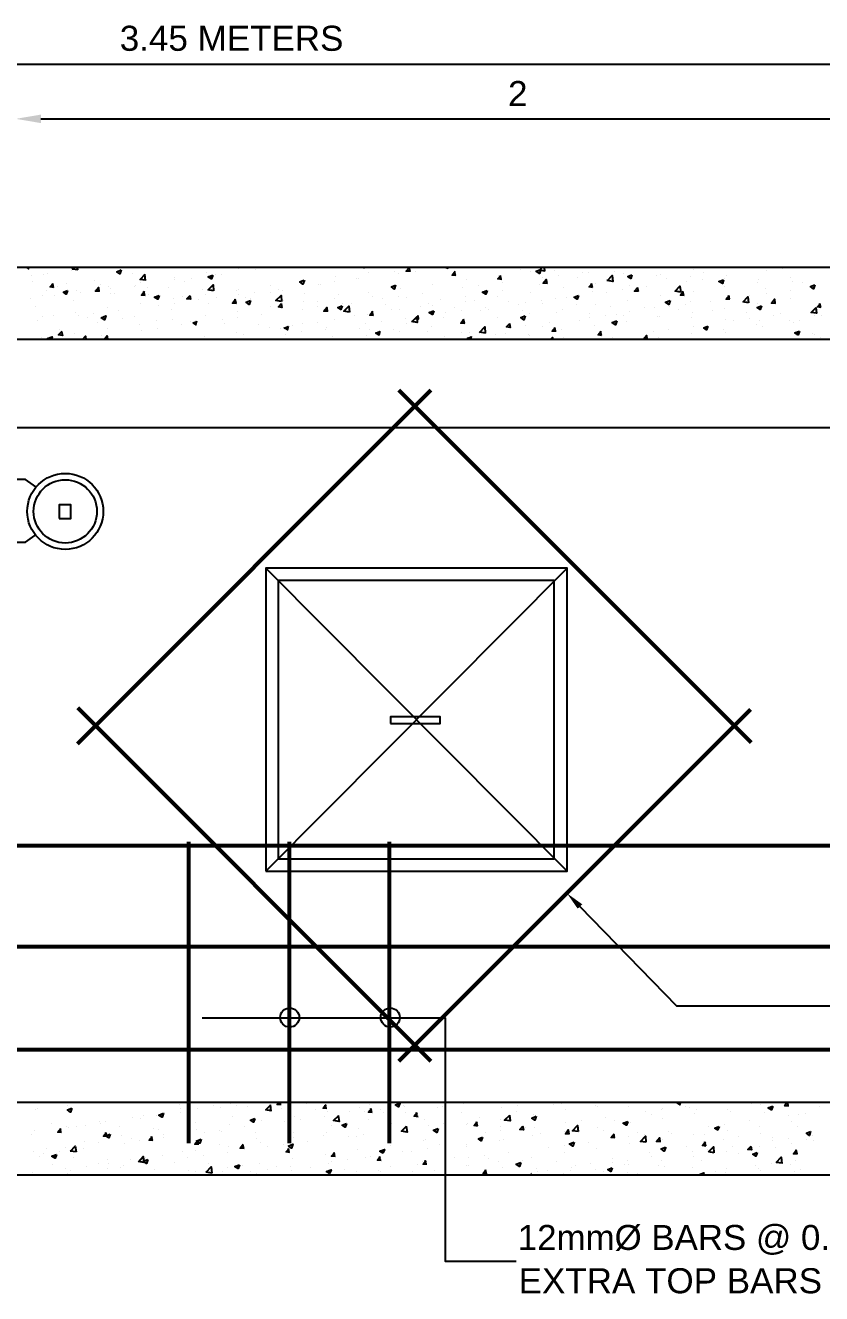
# Model space of a CAD drawing. Header units: millimetres. Extents: x 2391 to 3323, y 1596 to 2537.
# Drawn here: x 3066.9 to 3088.64, y 1704.34 to 1738.94 of the extents above; entities that cross this region are included whole.
import ezdxf

# ---------------------------------------------------------------- set-up
doc = ezdxf.new("R2010")
doc.units = ezdxf.units.MM
for name, color, linetype in [('Concrete slab piping', 201, 'Continuous'), ('Lightning text', 211, 'Continuous'), ('PIPES', 20, 'Continuous'), ('TEXT', 130, 'Continuous')]:
    doc.layers.add(name, color=color, linetype=linetype)
doc.layers.add('HATCHES', color=7, linetype='Continuous', true_color=0xe6ac00)
doc.styles.add('PDF Arial', font='arial.ttf')
doc.styles.add('PDF Swis721 BT', font='swiss.ttf')

msp = doc.modelspace()

# ---------------------------------------------------------------- linework, layer by layer
at = {"layer": 'Concrete slab piping', "lineweight": 25}
msp.add_lwpolyline([(3048.803, 1707.582), (3096.005, 1707.582), (3096.005, 1732.335), (3048.803, 1732.335)], close=True, dxfattribs=at)
at = {"layer": 'HATCHES', "lineweight": 25}
for points in [[(3066.943, 1732.335), (3066.989, 1732.301), (3067, 1732.335)], [(3068.159, 1732.243), (3068.159, 1732.243)], [(3068.182, 1732.289), (3068.228, 1732.335)], [(3068.182, 1732.301), (3068.333, 1732.277)], [(3068.309, 1732.277), (3068.309, 1732.277)], [(3068.333, 1732.266), (3068.321, 1732.335)], [(3072.723, 1732.301), (3072.723, 1732.301)], [(3073.174, 1732.277), (3073.174, 1732.277)], [(3073.267, 1732.312), (3073.267, 1732.312)], [(3076.128, 1732.335), (3076.163, 1732.335)], [(3076.151, 1732.335), (3076.151, 1732.335)], [(3077.17, 1732.335), (3077.17, 1732.335)], [(3077.402, 1732.231), (3077.298, 1732.231), (3077.391, 1732.335)], [(3077.402, 1732.22), (3077.379, 1732.335)], [(3077.541, 1732.231), (3077.541, 1732.231)], [(3078.201, 1732.312), (3078.201, 1732.312)], [(3078.387, 1732.335), (3078.433, 1732.312), (3078.445, 1732.335)], [(3078.653, 1732.115), (3078.549, 1732.127), (3078.63, 1732.231)], [(3079.499, 1732.324), (3079.499, 1732.324)], [(3080.425, 1732.277), (3080.425, 1732.277)], [(3080.703, 1732.231), (3080.703, 1732.231)], [(3080.923, 1732.266), (3081.086, 1732.243)], [(3080.935, 1732.254), (3081.004, 1732.335)], [(3081.086, 1732.231), (3081.074, 1732.335)], [(3081.352, 1732.243), (3081.352, 1732.243)], [(3082.974, 1732.231), (3082.974, 1732.231)], [(3085.151, 1732.266), (3085.151, 1732.266)], [(3087.144, 1732.243), (3087.144, 1732.243)], [(3087.572, 1732.301), (3087.572, 1732.301)], [(3067.07, 1732.104), (3067.07, 1732.104)], [(3067.105, 1731.942), (3067.105, 1731.942)], [(3067.406, 1732.15), (3067.406, 1732.15)], [(3067.499, 1732.162), (3067.499, 1732.162)], [(3067.684, 1731.791), (3067.58, 1731.803), (3067.661, 1731.895)], [(3067.672, 1731.791), (3067.649, 1731.895)], [(3068.031, 1731.907), (3068.031, 1731.907)], [(3068.796, 1731.988), (3068.796, 1731.988)], [(3069.815, 1732.162), (3069.815, 1732.162)], [(3070.186, 1731.988), (3070.035, 1732.011), (3070.174, 1732.15)], [(3070.058, 1731.93), (3070.058, 1731.93)], [(3070.186, 1731.976), (3070.163, 1732.15)], [(3070.962, 1732.069), (3070.962, 1732.069)], [(3070.985, 1731.999), (3070.985, 1731.999)], [(3071.24, 1731.965), (3071.24, 1731.965)], [(3071.425, 1732.046), (3071.425, 1732.046)], [(3071.854, 1732.185), (3071.854, 1732.185)], [(3072.085, 1732.138), (3072.085, 1732.138)], [(3072.248, 1732.138), (3072.248, 1732.138)], [(3074.518, 1731.988), (3074.472, 1731.884), (3074.39, 1731.942), (3074.506, 1731.988)], [(3074.495, 1731.976), (3074.495, 1731.976)], [(3074.912, 1731.884), (3074.912, 1731.884)], [(3075.352, 1731.942), (3075.352, 1731.942)], [(3075.375, 1732.081), (3075.375, 1732.081)], [(3075.954, 1732.046), (3075.954, 1732.046)], [(3076.001, 1732.034), (3076.001, 1732.034)], [(3076.279, 1732.208), (3076.279, 1732.208)], [(3076.974, 1732.22), (3076.974, 1732.22)], [(3077.101, 1732.173), (3077.101, 1732.173)], [(3078.641, 1732.115), (3078.618, 1732.22)], [(3078.931, 1731.999), (3078.931, 1731.999)], [(3079.904, 1732.011), (3079.8, 1732.023), (3079.881, 1732.115)], [(3079.823, 1732.115), (3079.823, 1732.115)], [(3079.892, 1732.011), (3079.869, 1732.115)], [(3079.927, 1731.918), (3079.927, 1731.918)], [(3080.947, 1731.884), (3080.947, 1731.884)], [(3081.028, 1732.069), (3081.028, 1732.069)], [(3081.143, 1731.895), (3081.039, 1731.907), (3081.12, 1732.011), (3081.132, 1731.895)], [(3081.456, 1732.127), (3081.456, 1732.127)], [(3081.966, 1732.057), (3081.966, 1732.057)], [(3082.116, 1732.208), (3082.116, 1732.208)], [(3082.279, 1732.208), (3082.279, 1732.208)], [(3082.394, 1731.791), (3082.29, 1731.803), (3082.371, 1731.895)], [(3082.383, 1731.791), (3082.36, 1731.895)], [(3082.476, 1731.907), (3082.476, 1731.907)], [(3082.788, 1731.976), (3082.916, 1732.115), (3082.939, 1731.953), (3082.777, 1731.976)], [(3083.217, 1732.162), (3083.217, 1732.162)], [(3083.356, 1732.023), (3083.356, 1732.023)], [(3084.143, 1732.127), (3084.143, 1732.127)], [(3084.248, 1732.15), (3084.248, 1732.15)], [(3084.41, 1732.023), (3084.41, 1732.023)], [(3084.954, 1731.953), (3084.954, 1731.953)], [(3085.07, 1732.081), (3085.07, 1732.081)], [(3085.383, 1732.011), (3085.383, 1732.011)], [(3085.418, 1732.196), (3085.418, 1732.196)], [(3085.997, 1732.046), (3085.997, 1732.046)], [(3086.043, 1732.104), (3086.043, 1732.104)], [(3086.9, 1731.93), (3086.9, 1731.93)], [(3086.923, 1732.011), (3086.923, 1732.011)], [(3087.792, 1732.057), (3087.792, 1732.057)], [(3087.85, 1731.965), (3087.85, 1731.965)], [(3088.105, 1731.93), (3088.105, 1731.93)], [(3067.383, 1731.571), (3067.383, 1731.571)], [(3067.475, 1731.71), (3067.475, 1731.71)], [(3067.707, 1731.559), (3067.707, 1731.559)], [(3067.788, 1731.814), (3067.788, 1731.814)], [(3068.286, 1731.698), (3068.286, 1731.698)], [(3068.402, 1731.664), (3068.402, 1731.664)], [(3068.796, 1731.71), (3068.796, 1731.71)], [(3068.923, 1731.687), (3068.819, 1731.687), (3068.9, 1731.791), (3068.912, 1731.675)], [(3068.958, 1731.86), (3068.958, 1731.86)], [(3069.178, 1731.826), (3069.178, 1731.826)], [(3069.213, 1731.617), (3069.213, 1731.617)], [(3069.236, 1731.768), (3069.236, 1731.768)], [(3069.329, 1731.629), (3069.329, 1731.629)], [(3069.885, 1731.826), (3069.885, 1731.826)], [(3069.896, 1731.849), (3069.896, 1731.849)], [(3070.174, 1731.571), (3070.07, 1731.582), (3070.151, 1731.687)], [(3070.163, 1731.571), (3070.139, 1731.675)], [(3070.232, 1731.791), (3070.232, 1731.791)], [(3070.255, 1731.594), (3070.255, 1731.594)], [(3070.811, 1731.779), (3070.811, 1731.779)], [(3071.182, 1731.548), (3071.182, 1731.548)], [(3071.39, 1731.571), (3071.414, 1731.467), (3071.309, 1731.478), (3071.402, 1731.571)], [(3071.75, 1731.745), (3071.75, 1731.745)], [(3071.831, 1731.606), (3071.831, 1731.606)], [(3072.676, 1731.71), (3072.676, 1731.71)], [(3072.711, 1731.721), (3072.711, 1731.721)], [(3072.723, 1731.594), (3072.723, 1731.594)], [(3073.163, 1731.652), (3073.163, 1731.652)], [(3073.603, 1731.849), (3073.603, 1731.849)], [(3073.603, 1731.664), (3073.603, 1731.664)], [(3073.811, 1731.745), (3073.811, 1731.745)], [(3073.927, 1731.698), (3073.927, 1731.698)], [(3074.529, 1731.629), (3074.529, 1731.629)], [(3074.946, 1731.872), (3074.946, 1731.872)], [(3075.456, 1731.594), (3075.456, 1731.594)], [(3076.255, 1731.64), (3076.255, 1731.64)], [(3076.383, 1731.548), (3076.383, 1731.548)], [(3077.078, 1731.548), (3077.078, 1731.548)], [(3077.147, 1731.756), (3077.147, 1731.756)], [(3077.738, 1731.629), (3077.738, 1731.629)], [(3078.028, 1731.872), (3078.028, 1731.872)], [(3078.838, 1731.779), (3078.838, 1731.779)], [(3078.919, 1731.536), (3078.919, 1731.536)], [(3079.267, 1731.837), (3079.267, 1731.837)], [(3079.8, 1731.548), (3079.8, 1731.548)], [(3079.939, 1731.71), (3079.939, 1731.71)], [(3080.68, 1731.652), (3080.68, 1731.652)], [(3081.584, 1731.779), (3081.584, 1731.779)], [(3082.383, 1731.675), (3082.383, 1731.675)], [(3082.765, 1731.664), (3082.765, 1731.664)], [(3083.194, 1731.721), (3083.194, 1731.721)], [(3083.391, 1731.849), (3083.391, 1731.849)], [(3083.634, 1731.687), (3083.53, 1731.687), (3083.622, 1731.791)], [(3083.634, 1731.675), (3083.611, 1731.791)], [(3083.854, 1731.814), (3083.854, 1731.814)], [(3084.236, 1731.571), (3084.236, 1731.571)], [(3084.885, 1731.571), (3084.781, 1731.582), (3084.862, 1731.687)], [(3084.873, 1731.571), (3084.85, 1731.675)], [(3085.128, 1731.687), (3085.128, 1731.687)], [(3085.997, 1731.803), (3085.997, 1731.803)], [(3086.136, 1731.467), (3086.032, 1731.467), (3086.113, 1731.571)], [(3086.078, 1731.582), (3086.078, 1731.582)], [(3086.124, 1731.467), (3086.101, 1731.571)], [(3086.68, 1731.559), (3086.68, 1731.559)], [(3087.097, 1731.756), (3087.097, 1731.756)], [(3087.12, 1731.617), (3087.12, 1731.617)], [(3087.781, 1731.698), (3087.781, 1731.698)], [(3067.047, 1731.478), (3067.047, 1731.478)], [(3067.186, 1731.27), (3067.186, 1731.27)], [(3068.205, 1731.443), (3068.205, 1731.443)], [(3069.155, 1731.247), (3069.155, 1731.247)], [(3070.035, 1731.351), (3070.035, 1731.351)], [(3070.533, 1731.304), (3070.533, 1731.304)], [(3070.939, 1731.49), (3070.939, 1731.49)], [(3070.962, 1731.362), (3070.962, 1731.362)], [(3071.622, 1731.455), (3071.622, 1731.455)], [(3071.9, 1731.351), (3071.9, 1731.351)], [(3072.109, 1731.513), (3072.109, 1731.513)], [(3072.665, 1731.351), (3072.56, 1731.362), (3072.641, 1731.467)], [(3072.653, 1731.351), (3072.63, 1731.467)], [(3072.919, 1731.525), (3072.919, 1731.525)], [(3073.035, 1731.478), (3073.035, 1731.478)], [(3073.591, 1731.27), (3073.591, 1731.27)], [(3073.881, 1731.351), (3073.904, 1731.247), (3073.811, 1731.258), (3073.892, 1731.351)], [(3073.962, 1731.432), (3073.962, 1731.432)], [(3074.46, 1731.2), (3074.46, 1731.2)], [(3074.483, 1731.397), (3074.483, 1731.397)], [(3074.889, 1731.397), (3074.889, 1731.397)], [(3074.889, 1731.258), (3074.889, 1731.258)], [(3075.155, 1731.142), (3075.051, 1731.142), (3075.132, 1731.247), (3075.143, 1731.131)], [(3075.352, 1731.501), (3075.352, 1731.501)], [(3075.549, 1731.339), (3075.549, 1731.339)], [(3075.815, 1731.351), (3075.815, 1731.351)], [(3076.649, 1731.49), (3076.649, 1731.49)], [(3076.742, 1731.316), (3076.742, 1731.316)], [(3077.309, 1731.513), (3077.309, 1731.513)], [(3077.68, 1731.281), (3077.68, 1731.281)], [(3077.912, 1731.362), (3077.912, 1731.362)], [(3078.004, 1731.293), (3078.004, 1731.293)], [(3078.236, 1731.467), (3078.236, 1731.467)], [(3078.607, 1731.235), (3078.607, 1731.235)], [(3078.908, 1731.42), (3078.908, 1731.42)], [(3079.163, 1731.432), (3079.163, 1731.432)], [(3079.475, 1731.235), (3079.475, 1731.235)], [(3079.533, 1731.2), (3079.533, 1731.2)], [(3080.089, 1731.397), (3080.089, 1731.397)], [(3080.356, 1731.328), (3080.356, 1731.328)], [(3080.564, 1731.386), (3080.564, 1731.386)], [(3081.004, 1731.432), (3081.004, 1731.432)], [(3081.016, 1731.351), (3081.016, 1731.351)], [(3081.364, 1731.501), (3081.364, 1731.501)], [(3081.56, 1731.2), (3081.56, 1731.2)], [(3081.665, 1731.525), (3081.665, 1731.525)], [(3081.943, 1731.316), (3081.943, 1731.316)], [(3082.452, 1731.328), (3082.452, 1731.328)], [(3082.869, 1731.27), (3082.869, 1731.27)], [(3083.333, 1731.443), (3083.333, 1731.443)], [(3083.796, 1731.235), (3083.796, 1731.235)], [(3084.062, 1731.235), (3084.062, 1731.235)], [(3084.491, 1731.27), (3084.491, 1731.27)], [(3084.723, 1731.2), (3084.723, 1731.2)], [(3084.931, 1731.328), (3084.931, 1731.328)], [(3085.07, 1731.409), (3085.07, 1731.409)], [(3085.591, 1731.42), (3085.591, 1731.42)], [(3085.985, 1731.223), (3085.985, 1731.223)], [(3086.889, 1731.351), (3086.889, 1731.351)], [(3087.375, 1731.351), (3087.271, 1731.362), (3087.352, 1731.467), (3087.364, 1731.351)], [(3087.781, 1731.478), (3087.781, 1731.478)], [(3088.476, 1731.247), (3088.499, 1731.084), (3088.348, 1731.108), (3088.487, 1731.247)], [(3088.626, 1731.247), (3088.522, 1731.258), (3088.603, 1731.351)], [(3088.615, 1731.247), (3088.591, 1731.351)], [(3067.244, 1730.876), (3067.244, 1730.876)], [(3067.36, 1730.992), (3067.36, 1730.992)], [(3067.684, 1731.015), (3067.684, 1731.015)], [(3068.263, 1731.119), (3068.263, 1731.119)], [(3068.344, 1731.015), (3068.344, 1731.015)], [(3068.611, 1730.98), (3068.611, 1730.98)], [(3068.773, 1731.073), (3068.773, 1731.073)], [(3068.97, 1730.957), (3069.097, 1731.015), (3069.062, 1730.911), (3068.97, 1730.969)], [(3069.433, 1731.165), (3069.433, 1731.165)], [(3069.549, 1730.945), (3069.549, 1730.945)], [(3069.873, 1731.003), (3069.873, 1731.003)], [(3070.475, 1730.899), (3070.475, 1730.899)], [(3070.892, 1731.177), (3070.892, 1731.177)], [(3070.916, 1730.911), (3070.916, 1730.911)], [(3071.402, 1730.864), (3071.402, 1730.864)], [(3071.472, 1730.83), (3071.553, 1730.772), (3071.587, 1730.876)], [(3071.472, 1730.818), (3071.587, 1730.864)], [(3071.807, 1731.026), (3071.807, 1731.026)], [(3072.271, 1730.911), (3072.271, 1730.911)], [(3072.688, 1731.142), (3072.688, 1731.142)], [(3072.699, 1730.969), (3072.699, 1730.969)], [(3073.36, 1731.061), (3073.36, 1731.061)], [(3075.34, 1730.922), (3075.34, 1730.922)], [(3075.885, 1731.015), (3075.885, 1731.015)], [(3076.232, 1731.061), (3076.232, 1731.061)], [(3076.406, 1731.026), (3076.302, 1731.038), (3076.383, 1731.142)], [(3076.394, 1731.026), (3076.371, 1731.131)], [(3076.626, 1730.864), (3076.626, 1730.864)], [(3076.892, 1731.189), (3076.892, 1731.189)], [(3077.124, 1731.177), (3077.124, 1731.177)], [(3077.286, 1730.945), (3077.286, 1730.945)], [(3077.448, 1730.853), (3077.587, 1730.992), (3077.599, 1730.83), (3077.448, 1730.864)], [(3077.645, 1730.922), (3077.541, 1730.934), (3077.634, 1731.026)], [(3077.634, 1730.922), (3077.622, 1731.026)], [(3078.329, 1730.98), (3078.329, 1730.98)], [(3078.375, 1731.096), (3078.375, 1731.096)], [(3078.896, 1730.806), (3078.792, 1730.818), (3078.873, 1730.922)], [(3078.815, 1731.154), (3078.815, 1731.154)], [(3078.885, 1730.806), (3078.862, 1730.922)], [(3079.336, 1731.154), (3079.336, 1731.154)], [(3079.777, 1730.969), (3079.777, 1730.969)], [(3080.46, 1731.154), (3080.46, 1731.154)], [(3080.657, 1731.073), (3080.657, 1731.073)], [(3081.387, 1731.119), (3081.387, 1731.119)], [(3082.035, 1730.887), (3082.035, 1730.887)], [(3082.302, 1730.98), (3082.302, 1730.98)], [(3082.313, 1731.084), (3082.313, 1731.084)], [(3082.742, 1731.038), (3082.742, 1731.038)], [(3083.043, 1731.061), (3083.043, 1731.061)], [(3083.24, 1731.038), (3083.24, 1731.038)], [(3083.309, 1730.864), (3083.309, 1730.864)], [(3083.391, 1731.131), (3083.391, 1731.131)], [(3084.167, 1731.003), (3084.167, 1731.003)], [(3084.213, 1730.992), (3084.213, 1730.992)], [(3085.093, 1730.969), (3085.093, 1730.969)], [(3085.105, 1731.119), (3085.105, 1731.119)], [(3085.661, 1731.154), (3085.661, 1731.154)], [(3086.02, 1730.922), (3086.02, 1730.922)], [(3086.228, 1730.876), (3086.228, 1730.876)], [(3086.588, 1731.119), (3086.588, 1731.119)], [(3086.657, 1730.934), (3086.657, 1730.934)], [(3086.947, 1730.887), (3086.947, 1730.887)], [(3087.317, 1731.015), (3087.317, 1731.015)], [(3087.514, 1731.084), (3087.514, 1731.084)], [(3087.757, 1730.899), (3087.757, 1730.899)], [(3088.035, 1730.899), (3088.035, 1730.899)], [(3088.418, 1731.165), (3088.418, 1731.165)], [(3088.441, 1731.038), (3088.441, 1731.038)], [(3088.626, 1731.015), (3088.626, 1731.015)], [(3067.892, 1730.586), (3067.916, 1730.482), (3067.811, 1730.494), (3067.904, 1730.598)], [(3067.846, 1730.656), (3067.846, 1730.656)], [(3068.24, 1730.54), (3068.24, 1730.54)], [(3068.865, 1730.83), (3068.865, 1730.83)], [(3069.132, 1730.667), (3069.132, 1730.667)], [(3070.012, 1730.772), (3070.012, 1730.772)], [(3070.07, 1730.621), (3070.07, 1730.621)], [(3070.51, 1730.679), (3070.51, 1730.679)], [(3071.17, 1730.772), (3071.17, 1730.772)], [(3072.329, 1730.818), (3072.329, 1730.818)], [(3072.665, 1730.563), (3072.665, 1730.563)], [(3073.255, 1730.783), (3073.255, 1730.783)], [(3073.568, 1730.691), (3073.568, 1730.691)], [(3073.858, 1730.667), (3073.858, 1730.667)], [(3073.962, 1730.679), (3074.089, 1730.725)], [(3073.973, 1730.691), (3074.055, 1730.633), (3074.089, 1730.737)], [(3073.997, 1730.517), (3073.997, 1730.517)], [(3074.182, 1730.748), (3074.182, 1730.748)], [(3074.437, 1730.575), (3074.437, 1730.575)], [(3074.46, 1730.818), (3074.46, 1730.818)], [(3074.877, 1730.841), (3074.877, 1730.841)], [(3075.097, 1730.656), (3075.097, 1730.656)], [(3075.109, 1730.702), (3075.109, 1730.702)], [(3076.035, 1730.667), (3076.035, 1730.667)], [(3076.186, 1730.806), (3076.186, 1730.806)], [(3076.302, 1730.633), (3076.302, 1730.633)], [(3076.464, 1730.552), (3076.557, 1730.494), (3076.591, 1730.598)], [(3076.464, 1730.54), (3076.591, 1730.586)], [(3076.962, 1730.633), (3076.962, 1730.633)], [(3077.113, 1730.598), (3077.113, 1730.598)], [(3077.309, 1730.806), (3077.309, 1730.806)], [(3077.889, 1730.586), (3077.889, 1730.586)], [(3077.981, 1730.714), (3077.981, 1730.714)], [(3078.815, 1730.552), (3078.815, 1730.552)], [(3078.885, 1730.841), (3078.885, 1730.841)], [(3079.012, 1730.552), (3079.012, 1730.552)], [(3079.302, 1730.563), (3079.441, 1730.714), (3079.452, 1730.54)], [(3079.302, 1730.575), (3079.464, 1730.552)], [(3079.742, 1730.505), (3079.742, 1730.505)], [(3080.008, 1730.54), (3080.008, 1730.54)], [(3080.113, 1730.806), (3080.136, 1730.702), (3080.031, 1730.714), (3080.124, 1730.806)], [(3080.113, 1730.691), (3080.113, 1730.691)], [(3080.553, 1730.748), (3080.553, 1730.748)], [(3081.016, 1730.714), (3081.016, 1730.714)], [(3081.201, 1730.841), (3081.201, 1730.841)], [(3081.387, 1730.598), (3081.282, 1730.598), (3081.364, 1730.702)], [(3081.375, 1730.586), (3081.352, 1730.702)], [(3081.537, 1730.633), (3081.537, 1730.633)], [(3082.429, 1730.748), (3082.429, 1730.748)], [(3082.638, 1730.482), (3082.533, 1730.494), (3082.615, 1730.598)], [(3082.626, 1730.482), (3082.603, 1730.586)], [(3084.039, 1730.586), (3084.039, 1730.586)], [(3084.468, 1730.644), (3084.468, 1730.644)], [(3085.082, 1730.54), (3085.082, 1730.54)], [(3085.128, 1730.725), (3085.128, 1730.725)], [(3085.962, 1730.644), (3085.962, 1730.644)], [(3086.008, 1730.552), (3086.008, 1730.552)], [(3086.866, 1730.772), (3086.866, 1730.772)], [(3087.028, 1730.725), (3087.028, 1730.725)], [(3087.873, 1730.841), (3087.873, 1730.841)], [(3088.394, 1730.54), (3088.394, 1730.54)], [(3088.452, 1730.517), (3088.452, 1730.517)], [(3067.336, 1730.413), (3067.336, 1730.413)], [(3067.58, 1730.366), (3067.51, 1730.401), (3067.638, 1730.447), (3067.603, 1730.366)], [(3068.321, 1730.389), (3068.321, 1730.389)], [(3068.46, 1730.366), (3068.541, 1730.459), (3068.553, 1730.366)], [(3068.981, 1730.482), (3068.981, 1730.482)], [(3069.166, 1730.378), (3069.062, 1730.389), (3069.143, 1730.482)], [(3069.155, 1730.378), (3069.132, 1730.482)], [(3070.383, 1730.378), (3070.383, 1730.366), (3070.394, 1730.378)], [(3071.784, 1730.447), (3071.784, 1730.447)], [(3072.85, 1730.494), (3072.85, 1730.494)], [(3072.896, 1730.366), (3072.896, 1730.366)], [(3075.282, 1730.459), (3075.282, 1730.459)], [(3076.221, 1730.482), (3076.221, 1730.482)], [(3077.923, 1730.401), (3077.923, 1730.401)], [(3078.352, 1730.459), (3078.352, 1730.459)], [(3078.966, 1730.401), (3079.082, 1730.447)], [(3078.966, 1730.413), (3079.024, 1730.366)], [(3078.989, 1730.366), (3078.989, 1730.366)], [(3079.058, 1730.366), (3079.082, 1730.459)], [(3079.753, 1730.389), (3079.753, 1730.389)], [(3080.634, 1730.494), (3080.634, 1730.494)], [(3080.669, 1730.47), (3080.669, 1730.47)], [(3081.236, 1730.366), (3081.294, 1730.424), (3081.294, 1730.366)], [(3081.595, 1730.436), (3081.595, 1730.436)], [(3082.533, 1730.389), (3082.533, 1730.389)], [(3082.939, 1730.436), (3082.939, 1730.436)], [(3083.877, 1730.378), (3083.773, 1730.378), (3083.854, 1730.482), (3083.865, 1730.378)], [(3084.19, 1730.413), (3084.19, 1730.413)], [(3085.001, 1730.378), (3085.001, 1730.378)], [(3085.093, 1730.378), (3085.093, 1730.366), (3085.105, 1730.378)], [(3087.954, 1730.482), (3087.954, 1730.482)], [(3088.615, 1730.436), (3088.615, 1730.436)], [(3068.043, 1709.482), (3068.043, 1709.482)], [(3068.321, 1709.54), (3068.321, 1709.54)], [(3070.174, 1709.551), (3070.174, 1709.551)], [(3071.101, 1709.505), (3071.101, 1709.505)], [(3071.599, 1709.401), (3071.599, 1709.401)], [(3072.039, 1709.47), (3072.039, 1709.47)], [(3072.236, 1709.424), (3072.236, 1709.424)], [(3072.491, 1709.517), (3072.491, 1709.517)], [(3072.676, 1709.482), (3072.676, 1709.482)], [(3072.966, 1709.436), (3072.966, 1709.436)], [(3073.614, 1709.331), (3073.464, 1709.354), (3073.603, 1709.493)], [(3073.614, 1709.32), (3073.591, 1709.493)], [(3073.881, 1709.505), (3073.777, 1709.505), (3073.823, 1709.563)], [(3073.858, 1709.493), (3073.858, 1709.563)], [(3074.576, 1709.528), (3074.576, 1709.528)], [(3075.132, 1709.389), (3075.028, 1709.401), (3075.109, 1709.505)], [(3075.109, 1709.389), (3075.085, 1709.493)], [(3075.375, 1709.551), (3075.375, 1709.551)], [(3076.024, 1709.424), (3076.024, 1709.424)], [(3076.302, 1709.505), (3076.302, 1709.505)], [(3076.927, 1709.551), (3076.927, 1709.551)], [(3077.228, 1709.47), (3077.228, 1709.47)], [(3077.252, 1709.459), (3077.252, 1709.459)], [(3078.155, 1709.424), (3078.155, 1709.424)], [(3078.282, 1709.447), (3078.282, 1709.447)], [(3078.873, 1709.528), (3078.873, 1709.528)], [(3079.904, 1709.412), (3079.904, 1709.412)], [(3080.344, 1709.47), (3080.344, 1709.47)], [(3080.599, 1709.551), (3080.599, 1709.551)], [(3080.993, 1709.563), (3080.993, 1709.563)], [(3081.317, 1709.493), (3081.317, 1709.493)], [(3081.526, 1709.517), (3081.526, 1709.517)], [(3082.452, 1709.482), (3082.452, 1709.482)], [(3082.522, 1709.459), (3082.522, 1709.459)], [(3083.379, 1709.436), (3083.379, 1709.436)], [(3084.306, 1709.401), (3084.306, 1709.401)], [(3084.676, 1709.551), (3084.699, 1709.563)], [(3084.688, 1709.551), (3084.769, 1709.493), (3084.792, 1709.563)], [(3084.92, 1709.447), (3084.92, 1709.447)], [(3085.024, 1709.412), (3085.024, 1709.412)], [(3085.8, 1709.551), (3085.8, 1709.551)], [(3086.727, 1709.517), (3086.727, 1709.517)], [(3086.97, 1709.493), (3086.97, 1709.493)], [(3087.734, 1709.459), (3087.63, 1709.47), (3087.699, 1709.563)], [(3087.653, 1709.47), (3087.653, 1709.47)], [(3087.723, 1709.459), (3087.711, 1709.563)], [(3088.58, 1709.436), (3088.58, 1709.436)], [(3067.174, 1709.378), (3067.174, 1709.378)], [(3067.221, 1709.389), (3067.221, 1709.389)], [(3069.815, 1709.158), (3069.815, 1709.158)], [(3070.047, 1709.134), (3070.047, 1709.134)], [(3070.116, 1709.215), (3070.116, 1709.215)], [(3070.487, 1709.192), (3070.487, 1709.192)], [(3070.695, 1709.273), (3070.695, 1709.273)], [(3071.124, 1709.389), (3071.124, 1709.389)], [(3071.147, 1709.285), (3071.147, 1709.285)], [(3072.549, 1709.181), (3072.549, 1709.181)], [(3073.348, 1709.053), (3073.348, 1709.053)], [(3073.568, 1709.354), (3073.568, 1709.354)], [(3073.892, 1709.389), (3073.892, 1709.389)], [(3074.251, 1709.181), (3074.251, 1709.181)], [(3074.414, 1709.088), (3074.414, 1709.088)], [(3074.819, 1709.354), (3074.819, 1709.354)], [(3075.062, 1709.169), (3075.062, 1709.169)], [(3075.143, 1709.308), (3075.143, 1709.308)], [(3075.445, 1709.204), (3075.468, 1709.042), (3075.317, 1709.065), (3075.456, 1709.204)], [(3075.746, 1709.308), (3075.746, 1709.308)], [(3076.163, 1709.32), (3076.163, 1709.32)], [(3076.255, 1709.1), (3076.255, 1709.1)], [(3076.371, 1709.285), (3076.267, 1709.297), (3076.348, 1709.389)], [(3076.36, 1709.285), (3076.336, 1709.389)], [(3076.603, 1709.378), (3076.603, 1709.378)], [(3076.672, 1709.273), (3076.672, 1709.273)], [(3077.275, 1709.273), (3077.275, 1709.273)], [(3077.622, 1709.169), (3077.518, 1709.181), (3077.599, 1709.285)], [(3077.599, 1709.169), (3077.576, 1709.285)], [(3077.599, 1709.239), (3077.599, 1709.239)], [(3077.796, 1709.088), (3077.796, 1709.088)], [(3078.804, 1709.273), (3078.804, 1709.273)], [(3079.29, 1709.146), (3079.29, 1709.146)], [(3079.858, 1709.1), (3079.858, 1709.1)], [(3080.113, 1709.215), (3080.136, 1709.053), (3079.985, 1709.076), (3080.124, 1709.215)], [(3080.298, 1709.32), (3080.298, 1709.32)], [(3080.761, 1709.227), (3080.761, 1709.227)], [(3081.653, 1709.354), (3081.653, 1709.354)], [(3082.07, 1709.076), (3082.07, 1709.076)], [(3082.73, 1709.158), (3082.73, 1709.158)], [(3082.997, 1709.065), (3082.997, 1709.065)], [(3083.831, 1709.308), (3083.831, 1709.308)], [(3084.004, 1709.239), (3084.004, 1709.239)], [(3084.259, 1709.366), (3084.259, 1709.366)], [(3084.306, 1709.134), (3084.306, 1709.134)], [(3085.174, 1709.25), (3085.174, 1709.25)], [(3085.232, 1709.354), (3085.232, 1709.354)], [(3086.078, 1709.378), (3086.078, 1709.378)], [(3086.159, 1709.32), (3086.159, 1709.32)], [(3086.657, 1709.053), (3086.657, 1709.053)], [(3087.086, 1709.285), (3087.086, 1709.285)], [(3087.746, 1709.192), (3087.746, 1709.192)], [(3088.012, 1709.239), (3088.012, 1709.239)], [(3088.186, 1709.25), (3088.186, 1709.25)], [(3067.151, 1708.798), (3067.151, 1708.798)], [(3067.614, 1708.972), (3067.614, 1708.972)], [(3067.892, 1708.741), (3067.788, 1708.752), (3067.869, 1708.845)], [(3067.869, 1708.741), (3067.858, 1708.845)], [(3067.858, 1708.845), (3067.858, 1708.845)], [(3068.02, 1708.903), (3068.02, 1708.903)], [(3068.089, 1708.868), (3068.089, 1708.868)], [(3068.298, 1708.903), (3068.298, 1708.903)], [(3068.541, 1708.937), (3068.541, 1708.937)], [(3068.923, 1709.03), (3068.923, 1709.03)], [(3068.958, 1708.995), (3068.958, 1708.995)], [(3069.132, 1708.625), (3069.039, 1708.636), (3069.12, 1708.741)], [(3069.097, 1709.042), (3069.097, 1709.042)], [(3069.12, 1708.625), (3069.097, 1708.741)], [(3069.468, 1708.903), (3069.468, 1708.903)], [(3070.394, 1708.856), (3070.394, 1708.856)], [(3070.533, 1708.833), (3070.533, 1708.833)], [(3071.321, 1708.822), (3071.321, 1708.822)], [(3071.541, 1709.007), (3071.541, 1709.007)], [(3071.576, 1708.822), (3071.576, 1708.822)], [(3071.784, 1708.741), (3071.784, 1708.741)], [(3072.213, 1708.798), (3072.213, 1708.798)], [(3072.248, 1708.775), (3072.248, 1708.775)], [(3072.468, 1708.949), (3072.468, 1708.949)], [(3072.873, 1708.891), (3072.873, 1708.891)], [(3073.174, 1708.741), (3073.174, 1708.741)], [(3073.973, 1709.03), (3073.973, 1709.03)], [(3074.101, 1708.706), (3074.101, 1708.706)], [(3074.228, 1708.752), (3074.228, 1708.752)], [(3075.12, 1708.729), (3075.12, 1708.729)], [(3075.248, 1708.926), (3075.248, 1708.926)], [(3076.001, 1708.845), (3076.001, 1708.845)], [(3076.8, 1708.775), (3076.8, 1708.775)], [(3076.904, 1708.972), (3076.904, 1708.972)], [(3077.298, 1708.914), (3077.321, 1708.752), (3077.17, 1708.775), (3077.309, 1708.914)], [(3077.9, 1708.926), (3077.9, 1708.926)], [(3078.329, 1708.984), (3078.329, 1708.984)], [(3078.954, 1708.949), (3078.954, 1708.949)], [(3078.977, 1708.984), (3078.977, 1708.984)], [(3079.255, 1708.914), (3079.151, 1708.926), (3079.232, 1709.03)], [(3079.244, 1708.914), (3079.221, 1709.03)], [(3079.452, 1708.729), (3079.452, 1708.729)], [(3079.881, 1708.903), (3079.881, 1708.903)], [(3079.881, 1708.787), (3079.881, 1708.787)], [(3080.472, 1708.914), (3080.495, 1708.81), (3080.402, 1708.822), (3080.483, 1708.914)], [(3080.541, 1708.868), (3080.541, 1708.868)], [(3080.808, 1708.868), (3080.808, 1708.868)], [(3080.97, 1708.717), (3080.97, 1708.717)], [(3081.63, 1708.775), (3081.63, 1708.775)], [(3081.642, 1709.019), (3081.642, 1709.019)], [(3081.746, 1708.706), (3081.642, 1708.706), (3081.723, 1708.81), (3081.734, 1708.694)], [(3081.734, 1708.822), (3081.734, 1708.822)], [(3081.977, 1708.891), (3081.977, 1708.891)], [(3082.51, 1708.88), (3082.51, 1708.88)], [(3082.672, 1708.787), (3082.672, 1708.787)], [(3082.997, 1708.59), (3082.892, 1708.602), (3082.974, 1708.706)], [(3083.414, 1709.007), (3083.414, 1709.007)], [(3083.599, 1708.752), (3083.599, 1708.752)], [(3084.468, 1708.764), (3084.468, 1708.764)], [(3084.526, 1708.706), (3084.526, 1708.706)], [(3085.557, 1708.903), (3085.557, 1708.903)], [(3085.811, 1708.798), (3085.719, 1708.856), (3085.835, 1708.903)], [(3085.8, 1708.798), (3085.846, 1708.903)], [(3085.997, 1708.961), (3085.997, 1708.961)], [(3086.055, 1708.798), (3086.055, 1708.798)], [(3086.947, 1708.914), (3086.947, 1708.914)], [(3086.97, 1708.717), (3086.97, 1708.717)], [(3087.827, 1709.03), (3087.827, 1709.03)], [(3087.989, 1708.891), (3087.989, 1708.891)], [(3067.07, 1708.694), (3067.07, 1708.694)], [(3068.136, 1708.231), (3068.263, 1708.37), (3068.286, 1708.208)], [(3068.506, 1708.486), (3068.506, 1708.486)], [(3068.912, 1708.463), (3068.912, 1708.463)], [(3069.514, 1708.659), (3069.514, 1708.659)], [(3069.595, 1708.451), (3069.595, 1708.451)], [(3069.804, 1708.578), (3069.804, 1708.578)], [(3070.024, 1708.509), (3070.024, 1708.509)], [(3070.383, 1708.52), (3070.278, 1708.532), (3070.36, 1708.625)], [(3070.371, 1708.52), (3070.348, 1708.625)], [(3070.672, 1708.694), (3070.672, 1708.694)], [(3070.684, 1708.602), (3070.684, 1708.602)], [(3071.634, 1708.416), (3071.529, 1708.416), (3071.611, 1708.52)], [(3071.611, 1708.405), (3071.587, 1708.52)], [(3072.201, 1708.405), (3072.201, 1708.405)], [(3072.445, 1708.37), (3072.445, 1708.37)], [(3072.873, 1708.3), (3072.769, 1708.312), (3072.85, 1708.416)], [(3072.862, 1708.3), (3072.838, 1708.405)], [(3073.221, 1708.578), (3073.221, 1708.578)], [(3073.325, 1708.474), (3073.325, 1708.474)], [(3073.95, 1708.405), (3073.95, 1708.405)], [(3074.078, 1708.37), (3074.205, 1708.416), (3074.17, 1708.312), (3074.089, 1708.37)], [(3074.228, 1708.602), (3074.228, 1708.602)], [(3074.611, 1708.486), (3074.611, 1708.486)], [(3075.028, 1708.659), (3075.028, 1708.659)], [(3075.711, 1708.636), (3075.711, 1708.636)], [(3075.954, 1708.625), (3075.954, 1708.625)], [(3076.14, 1708.694), (3076.14, 1708.694)], [(3076.881, 1708.59), (3076.881, 1708.59)], [(3076.881, 1708.393), (3076.881, 1708.393)], [(3077.773, 1708.509), (3077.773, 1708.509)], [(3077.819, 1708.544), (3077.819, 1708.544)], [(3078.213, 1708.416), (3078.213, 1708.416)], [(3078.943, 1708.37), (3078.943, 1708.37)], [(3078.954, 1708.405), (3078.954, 1708.405)], [(3079.835, 1708.52), (3079.835, 1708.52)], [(3079.95, 1708.544), (3079.95, 1708.544)], [(3080.738, 1708.648), (3080.738, 1708.648)], [(3081.618, 1708.393), (3081.618, 1708.393)], [(3082.267, 1708.474), (3082.267, 1708.474)], [(3082.985, 1708.59), (3082.962, 1708.694)], [(3083.367, 1708.625), (3083.367, 1708.625)], [(3083.391, 1708.428), (3083.391, 1708.428)], [(3083.808, 1708.671), (3083.808, 1708.671)], [(3084.236, 1708.486), (3084.132, 1708.497), (3084.213, 1708.59), (3084.225, 1708.486)], [(3084.282, 1708.555), (3084.282, 1708.555)], [(3084.943, 1708.37), (3084.943, 1708.37)], [(3085.151, 1708.671), (3085.151, 1708.671)], [(3085.487, 1708.37), (3085.383, 1708.381), (3085.464, 1708.486)], [(3085.452, 1708.671), (3085.452, 1708.671)], [(3085.476, 1708.37), (3085.452, 1708.486)], [(3085.962, 1708.544), (3085.962, 1708.544)], [(3086.194, 1708.37), (3086.194, 1708.37)], [(3086.379, 1708.625), (3086.379, 1708.625)], [(3086.703, 1708.37), (3086.727, 1708.266), (3086.622, 1708.277), (3086.715, 1708.37)], [(3087.294, 1708.509), (3087.294, 1708.509)], [(3087.306, 1708.59), (3087.306, 1708.59)], [(3087.723, 1708.567), (3087.723, 1708.567)], [(3087.804, 1708.451), (3087.804, 1708.451)], [(3088.232, 1708.555), (3088.232, 1708.555)], [(3088.383, 1708.659), (3088.383, 1708.659)], [(3088.406, 1708.509), (3088.406, 1708.509)], [(3067.128, 1708.219), (3067.128, 1708.219)], [(3067.278, 1708.092), (3067.278, 1708.092)], [(3067.406, 1708.161), (3067.406, 1708.161)], [(3067.487, 1708.312), (3067.487, 1708.312)], [(3067.834, 1708.219), (3067.834, 1708.219)], [(3068.008, 1708.324), (3068.008, 1708.324)], [(3068.124, 1708.242), (3068.286, 1708.219)], [(3068.205, 1708.046), (3068.205, 1708.046)], [(3068.495, 1708.312), (3068.495, 1708.312)], [(3069.132, 1708.011), (3069.132, 1708.011)], [(3069.989, 1707.941), (3070.116, 1708.08), (3070.139, 1707.918)], [(3070.174, 1708.057), (3070.174, 1708.057)], [(3070.649, 1708.115), (3070.649, 1708.115)], [(3071.194, 1708.231), (3071.194, 1708.231)], [(3071.321, 1708.057), (3071.321, 1708.057)], [(3071.553, 1708.242), (3071.553, 1708.242)], [(3071.761, 1708.115), (3071.761, 1708.115)], [(3072.421, 1708.196), (3072.421, 1708.196)], [(3073.522, 1708.347), (3073.522, 1708.347)], [(3074.124, 1708.196), (3074.02, 1708.208), (3074.101, 1708.3)], [(3074.101, 1708.196), (3074.089, 1708.3)], [(3074.205, 1708.022), (3074.205, 1708.022)], [(3075.097, 1708.15), (3075.097, 1708.15)], [(3075.363, 1708.08), (3075.259, 1708.092), (3075.352, 1708.196)], [(3075.352, 1708.08), (3075.329, 1708.196)], [(3075.977, 1708.266), (3075.977, 1708.266)], [(3076.186, 1708.057), (3076.186, 1708.057)], [(3076.336, 1708.092), (3076.336, 1708.092)], [(3076.614, 1707.976), (3076.51, 1707.988), (3076.591, 1708.08)], [(3076.672, 1708.173), (3076.58, 1708.231), (3076.707, 1708.277), (3076.661, 1708.173)], [(3076.591, 1707.976), (3076.58, 1708.08)], [(3077.194, 1708.231), (3077.194, 1708.231)], [(3077.437, 1708.231), (3077.437, 1708.231)], [(3077.877, 1708.289), (3077.877, 1708.289)], [(3078.618, 1708.057), (3078.618, 1708.057)], [(3078.989, 1708.046), (3078.989, 1708.046)], [(3079.429, 1708.103), (3079.429, 1708.103)], [(3079.545, 1708.022), (3079.545, 1708.022)], [(3080.078, 1708.185), (3080.078, 1708.185)], [(3080.715, 1708.069), (3080.715, 1708.069)], [(3081.178, 1708.335), (3081.178, 1708.335)], [(3081.607, 1708.196), (3081.607, 1708.196)], [(3082.487, 1708.3), (3082.487, 1708.3)], [(3082.916, 1708.022), (3082.916, 1708.022)], [(3083.935, 1708.196), (3083.935, 1708.196)], [(3084.004, 1708.08), (3084.004, 1708.08)], [(3084.387, 1708.335), (3084.34, 1708.231), (3084.259, 1708.289), (3084.375, 1708.335)], [(3085.105, 1708.219), (3085.105, 1708.219)], [(3085.14, 1708.092), (3085.14, 1708.092)], [(3085.533, 1708.277), (3085.533, 1708.277)], [(3085.545, 1708.208), (3085.684, 1708.347), (3085.696, 1708.185)], [(3085.545, 1708.219), (3085.696, 1708.196)], [(3086.043, 1708.219), (3086.043, 1708.219)], [(3086.379, 1708.161), (3086.379, 1708.161)], [(3086.935, 1708.347), (3086.935, 1708.347)], [(3087.387, 1708.335), (3087.387, 1708.335)], [(3087.398, 1707.918), (3087.537, 1708.069), (3087.549, 1707.895)], [(3087.977, 1708.161), (3087.873, 1708.161), (3087.954, 1708.266)], [(3087.966, 1708.15), (3087.943, 1708.266)], [(3067.638, 1707.86), (3067.638, 1707.86)], [(3067.985, 1707.744), (3067.985, 1707.744)], [(3068.147, 1707.71), (3068.147, 1707.71)], [(3068.564, 1707.814), (3068.564, 1707.814)], [(3068.888, 1707.883), (3068.888, 1707.883)], [(3069.132, 1707.768), (3069.132, 1707.768)], [(3069.166, 1707.883), (3069.166, 1707.883)], [(3069.491, 1707.779), (3069.491, 1707.779)], [(3069.572, 1707.825), (3069.572, 1707.825)], [(3069.78, 1707.999), (3069.78, 1707.999)], [(3069.977, 1707.953), (3070.139, 1707.93)], [(3070.058, 1707.976), (3070.058, 1707.976)], [(3070.232, 1707.907), (3070.232, 1707.907)], [(3070.417, 1707.733), (3070.417, 1707.733)], [(3070.985, 1707.93), (3070.985, 1707.93)], [(3071.344, 1707.698), (3071.344, 1707.698)], [(3071.842, 1707.652), (3071.97, 1707.802), (3071.993, 1707.629)], [(3071.912, 1707.895), (3071.912, 1707.895)], [(3072.433, 1707.791), (3072.433, 1707.791)], [(3072.838, 1707.849), (3072.838, 1707.849)], [(3073.302, 1707.895), (3073.302, 1707.895)], [(3073.499, 1707.721), (3073.499, 1707.721)], [(3073.765, 1707.814), (3073.765, 1707.814)], [(3074.147, 1707.802), (3074.147, 1707.802)], [(3074.159, 1707.71), (3074.159, 1707.71)], [(3074.692, 1707.779), (3074.692, 1707.779)], [(3075.213, 1707.617), (3075.12, 1707.675), (3075.248, 1707.721), (3075.201, 1707.617)], [(3075.167, 1707.883), (3075.167, 1707.883)], [(3075.248, 1707.953), (3075.248, 1707.953)], [(3075.618, 1707.733), (3075.618, 1707.733)], [(3075.688, 1707.999), (3075.688, 1707.999)], [(3075.954, 1707.686), (3075.954, 1707.686)], [(3076.545, 1707.698), (3076.545, 1707.698)], [(3076.603, 1707.686), (3076.603, 1707.686)], [(3076.858, 1707.814), (3076.858, 1707.814)], [(3077.611, 1707.86), (3077.611, 1707.86)], [(3077.75, 1707.941), (3077.75, 1707.941)], [(3077.865, 1707.872), (3077.761, 1707.872), (3077.842, 1707.976)], [(3077.842, 1707.86), (3077.819, 1707.976)], [(3078.074, 1707.698), (3078.074, 1707.698)], [(3078.931, 1707.825), (3078.931, 1707.825)], [(3078.989, 1707.825), (3078.989, 1707.825)], [(3079.499, 1707.617), (3079.394, 1707.617), (3079.475, 1707.721)], [(3079.487, 1707.605), (3079.464, 1707.721)], [(3079.811, 1707.941), (3079.811, 1707.941)], [(3079.916, 1707.779), (3079.916, 1707.779)], [(3080.472, 1707.976), (3080.472, 1707.976)], [(3080.842, 1707.744), (3080.842, 1707.744)], [(3080.889, 1707.675), (3080.889, 1707.675)], [(3081.155, 1707.698), (3081.155, 1707.698)], [(3081.398, 1707.941), (3081.398, 1707.941)], [(3081.769, 1707.71), (3081.769, 1707.71)], [(3081.815, 1707.791), (3081.815, 1707.791)], [(3081.908, 1707.849), (3081.908, 1707.849)], [(3082.325, 1707.895), (3082.325, 1707.895)], [(3082.464, 1707.721), (3082.464, 1707.721)], [(3082.916, 1707.93), (3082.916, 1707.93)], [(3083.252, 1707.86), (3083.252, 1707.86)], [(3083.344, 1707.988), (3083.344, 1707.988)], [(3083.367, 1707.86), (3083.367, 1707.86)], [(3084.178, 1707.825), (3084.178, 1707.825)], [(3084.259, 1707.976), (3084.259, 1707.976)], [(3084.352, 1707.814), (3084.352, 1707.814)], [(3085.116, 1707.779), (3085.116, 1707.779)], [(3085.36, 1707.988), (3085.36, 1707.988)], [(3085.742, 1707.686), (3085.742, 1707.686)], [(3086.043, 1707.744), (3086.043, 1707.744)], [(3086.831, 1707.825), (3086.831, 1707.825)], [(3086.912, 1707.768), (3086.912, 1707.768)], [(3086.97, 1707.698), (3086.97, 1707.698)], [(3087.271, 1707.883), (3087.271, 1707.883)], [(3087.398, 1707.93), (3087.561, 1707.907)], [(3087.792, 1707.872), (3087.792, 1707.872)], [(3087.931, 1707.964), (3087.931, 1707.964)], [(3088.059, 1707.733), (3088.059, 1707.733)], [(3067.105, 1707.64), (3067.105, 1707.64)], [(3068.043, 1707.629), (3068.043, 1707.629)], [(3071.541, 1707.663), (3071.541, 1707.663)], [(3071.831, 1707.663), (3071.993, 1707.64)], [(3072.282, 1707.663), (3072.282, 1707.663)], [(3073.058, 1707.663), (3073.058, 1707.663)], [(3073.209, 1707.617), (3073.209, 1707.617)], [(3077.414, 1707.605), (3077.414, 1707.605)], [(3077.472, 1707.663), (3077.472, 1707.663)], [(3080.692, 1707.582), (3080.726, 1707.617)], [(3080.715, 1707.582), (3080.715, 1707.605)], [(3080.726, 1707.64), (3080.726, 1707.64)], [(3081.584, 1707.617), (3081.584, 1707.617)], [(3082.696, 1707.663), (3082.696, 1707.663)], [(3083.333, 1707.64), (3083.333, 1707.64)], [(3083.622, 1707.629), (3083.622, 1707.629)], [(3084.549, 1707.582), (3084.549, 1707.582)], [(3085.082, 1707.594), (3085.082, 1707.594)], [(3085.313, 1707.582), (3085.302, 1707.594), (3085.418, 1707.64), (3085.394, 1707.582)], [(3086.02, 1707.64), (3086.02, 1707.64)], [(3087.896, 1707.663), (3087.896, 1707.663)]]:
    msp.add_lwpolyline(points, dxfattribs=at)
for points in [[(3069.514, 1732.266), (3069.479, 1732.162), (3069.398, 1732.22)], [(3080.97, 1732.277), (3080.935, 1732.173), (3080.842, 1732.231)], [(3072.016, 1732.127), (3071.981, 1732.023), (3071.889, 1732.081)], [(3083.46, 1732.138), (3083.425, 1732.034), (3083.344, 1732.092)], [(3085.962, 1731.999), (3085.927, 1731.895), (3085.835, 1731.953)], [(3068.055, 1731.71), (3068.02, 1731.606), (3067.939, 1731.664)], [(3070.556, 1731.571), (3070.522, 1731.467), (3070.429, 1731.525)], [(3072.039, 1731.698), (3071.889, 1731.721), (3072.028, 1731.86)], [(3073.892, 1731.409), (3073.742, 1731.432), (3073.881, 1731.571)], [(3077.008, 1731.849), (3076.974, 1731.745), (3076.892, 1731.803)], [(3079.51, 1731.71), (3079.475, 1731.606), (3079.383, 1731.664)], [(3082.001, 1731.571), (3081.966, 1731.467), (3081.885, 1731.525)], [(3084.792, 1731.664), (3084.642, 1731.687), (3084.769, 1731.826)], [(3086.645, 1731.374), (3086.495, 1731.397), (3086.622, 1731.536)], [(3088.452, 1731.86), (3088.418, 1731.756), (3088.337, 1731.814)], [(3073.047, 1731.432), (3073.012, 1731.328), (3072.931, 1731.386)], [(3075.549, 1731.293), (3075.514, 1731.189), (3075.433, 1731.247)], [(3075.746, 1731.119), (3075.595, 1731.142), (3075.734, 1731.281)], [(3084.503, 1731.432), (3084.468, 1731.328), (3084.375, 1731.386)], [(3086.993, 1731.293), (3086.958, 1731.189), (3086.877, 1731.247)], [(3078.051, 1731.154), (3078.016, 1731.05), (3077.923, 1731.108)], [(3080.541, 1731.015), (3080.506, 1730.911), (3080.425, 1730.969)], [(3083.043, 1730.876), (3083.008, 1730.772), (3082.916, 1730.83)], [(3085.533, 1730.737), (3085.499, 1730.633), (3085.418, 1730.691)], [(3088.035, 1730.598), (3088.001, 1730.494), (3087.908, 1730.552)], [(3068.17, 1709.401), (3068.136, 1709.297), (3068.055, 1709.354)], [(3077.124, 1709.54), (3077.089, 1709.436), (3077.008, 1709.493)], [(3087.306, 1709.459), (3087.271, 1709.354), (3087.178, 1709.412)], [(3070.672, 1709.262), (3070.638, 1709.158), (3070.545, 1709.215)], [(3073.163, 1709.123), (3073.128, 1709.019), (3073.047, 1709.076)], [(3080.842, 1709.181), (3080.808, 1709.076), (3080.726, 1709.134)], [(3075.665, 1708.984), (3075.63, 1708.88), (3075.549, 1708.937)], [(3078.167, 1708.845), (3078.132, 1708.741), (3078.039, 1708.798)], [(3081.989, 1708.764), (3081.838, 1708.787), (3081.977, 1708.926)], [(3083.344, 1709.042), (3083.309, 1708.937), (3083.217, 1708.995)], [(3088.337, 1708.764), (3088.302, 1708.659), (3088.221, 1708.717)], [(3069.213, 1708.694), (3069.178, 1708.59), (3069.085, 1708.648)], [(3071.703, 1708.555), (3071.668, 1708.451), (3071.587, 1708.509)], [(3079.383, 1708.613), (3079.348, 1708.509), (3079.267, 1708.567)], [(3081.885, 1708.474), (3081.85, 1708.37), (3081.757, 1708.428)], [(3083.842, 1708.474), (3083.692, 1708.497), (3083.831, 1708.636)], [(3067.753, 1708.138), (3067.719, 1708.034), (3067.626, 1708.092)], [(3086.877, 1708.196), (3086.842, 1708.092), (3086.761, 1708.15)], [(3070.244, 1707.999), (3070.209, 1707.895), (3070.128, 1707.953)], [(3072.746, 1707.86), (3072.711, 1707.756), (3072.618, 1707.814)], [(3080.425, 1707.918), (3080.391, 1707.814), (3080.298, 1707.872)], [(3082.916, 1707.779), (3082.881, 1707.675), (3082.8, 1707.733)]]:
    msp.add_lwpolyline(points, close=True, dxfattribs=at)
at = {"layer": 'Lightning text', "lineweight": 25}
msp.add_lwpolyline([(3066.641, 1709.563), (3094.035, 1709.563), (3094.035, 1730.366), (3066.641, 1730.366)], close=True, dxfattribs=at)
at = {"layer": 'PIPES', "lineweight": 25}
for points in [[(3049.487, 1737.884), (3095.321, 1737.884)], [(3067.325, 1736.389), (3093.352, 1736.389), (3092.669, 1736.389)], [(3062.356, 1727.969), (3096.931, 1727.969), (3096.954, 1727.969)], [(3067.186, 1726.347), (3066.908, 1726.555), (3065.738, 1726.555), (3065.738, 1724.841), (3066.908, 1724.841), (3067.163, 1725.026)], [(3073.464, 1715.864), (3081.688, 1724.135)], [(3081.688, 1715.864), (3073.464, 1724.135)], [(3082.035, 1714.903), (3084.676, 1712.192), (3097.557, 1712.192)], [(3071.726, 1711.868), (3078.363, 1711.868), (3078.363, 1705.231), (3080.298, 1705.231)]]:
    msp.add_lwpolyline(points, dxfattribs=at)
at = {"layer": 'PIPES', "lineweight": 53}
for points in [[(3068.321, 1719.339), (3077.97, 1728.988)], [(3086.715, 1719.374), (3077.101, 1728.988)], [(3068.333, 1720.324), (3077.97, 1710.686)], [(3086.692, 1720.277), (3077.101, 1710.686)], [(3071.367, 1708.451), (3071.367, 1716.663)], [(3074.112, 1708.451), (3074.112, 1716.663)], [(3076.846, 1708.451), (3076.846, 1716.663)], [(3049.765, 1716.571), (3094.916, 1716.571)], [(3049.765, 1713.814), (3094.916, 1713.814)], [(3049.765, 1710.999), (3094.916, 1710.999)]]:
    msp.add_lwpolyline(points, dxfattribs=at)
at = {"layer": 'PIPES', "lineweight": 25}
for points in [[(3067.823, 1725.49), (3068.147, 1725.49), (3068.147, 1725.86), (3067.823, 1725.86)], [(3073.464, 1715.864), (3081.688, 1715.864), (3081.688, 1724.135), (3073.464, 1724.135)], [(3073.8, 1716.2), (3081.34, 1716.2), (3081.34, 1723.799), (3073.8, 1723.799)], [(3076.869, 1719.895), (3078.224, 1719.895), (3078.224, 1720.08), (3076.869, 1720.08)]]:
    msp.add_lwpolyline(points, close=True, dxfattribs=at)
for centre, radius in [((3067.991, 1725.681), 1.037), ((3067.991, 1725.681), 0.863), ((3074.118, 1711.874), 0.261), ((3076.863, 1711.874), 0.261)]:
    msp.add_circle(centre, radius, dxfattribs=at)
at = {"layer": 'PIPES', "transparency": 33554559}
for points in [[(3067.325, 1736.505), (3067.325, 1736.274), (3066.641, 1736.389)], [(3081.977, 1714.845), (3081.688, 1715.262), (3082.105, 1714.961)]]:
    msp.add_solid(points, dxfattribs=at)

# ---------------------------------------------------------------- texts
at = {"layer": 'PIPES', "attachment_point": 7, "style": 'PDF Swis721 BT'}
for s, insert, char_height in [('3.45 METERS', (3069.479, 1738.235), 0.68399), ('2', (3080.078, 1736.737), 0.684)]:
    msp.add_mtext(s, dxfattribs=dict(at, insert=insert, char_height=char_height))
at = {"layer": 'TEXT', "attachment_point": 7}
for s, insert, char_height, style in [('12mmØ BARS @ 0.20 MOC', (3080.344, 1705.399), 0.68079, 'PDF Arial'), ('EXTRA TOP BARS', (3080.367, 1704.343), 0.68399, 'PDF Swis721 BT')]:
    msp.add_mtext(s, dxfattribs=dict(at, insert=insert, char_height=char_height, style=style))

doc.saveas('drawing.dxf')
